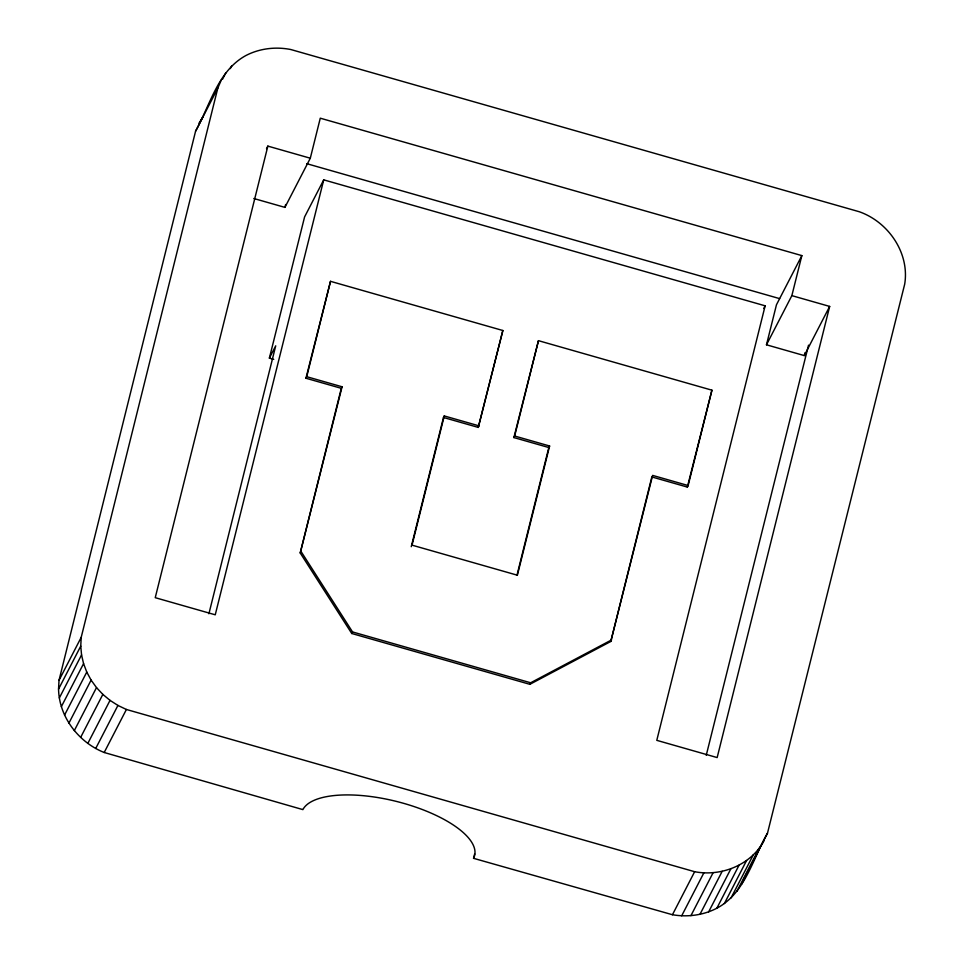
<?xml version="1.0" encoding="UTF-8"?>
<svg xmlns="http://www.w3.org/2000/svg" width="964" height="964" viewBox="0 0 964 964"><rect width="100%" height="100%" fill="white"/><g stroke="black" fill="none" stroke-linecap="round" stroke-linejoin="round"><path stroke-width="1.45" d="M58.551 689.115L59.009 680.355L195.584 131.188C210.116 105.148 217.84 70.77 245.953 55.502C259.678 48.393 275.74 46.513 290.851 49.538L859.322 211.755C888.422 222.009 909.799 253.05 904.69 284.187L767.489 833.197C752.655 858.984 745.112 893.254 716.855 908.221C703.274 915.27 687.465 917.342 672.45 914.728L473.553 858.322A89.05 33.571 14 0 0 403.976 803.434A89.05 33.571 14 0 0 302.877 809.615L104.196 752.498C78.614 742.316 59.105 717.023 58.551 689.115L80.759 646.097L81.205 637.337L217.792 88.158L221.25 80.108M791.854 295.635L801.843 255.605L320.277 118.186L310.3 158.217L267.859 146.106L155.24 597.68L215.249 614.803L323.723 179.858L765.139 305.817L656.785 740.34L717.156 757.571L829.667 306.419L791.854 295.635L766.476 344.799L804.289 355.596L829.667 306.419M253.797 198.5L284.922 207.381L285.633 204.525M273.716 359.355L269.378 358.114L304.588 216.924L323.723 179.858M208.899 613.767L275.716 345.823L269.378 358.114M305.937 378.237L306.733 376.695L342.075 386.781L341.292 388.323L305.937 378.237L330.507 281.331L502.847 330.507L478.277 427.413L443.476 417.484L411.254 546.696M306.733 376.695L330.507 281.331M513.884 437.572L514.668 436.029L549.613 446.007L548.817 447.537L513.884 437.572L538.454 340.666L711.926 390.179L688.139 485.543L652.628 475.397L610.802 641.458L529.863 684.32L351.752 633.493L300.226 552.987L341.292 388.323M300.226 552.987L342.075 386.781M479.072 425.871L444.259 415.942L412.038 545.154L517.391 575.219L549.613 446.007M478.277 427.413L502.847 330.507M514.668 436.029L538.454 340.666M516.957 575.303L548.817 447.537M473.553 858.322L474.649 853.959M610.802 641.458L651.833 476.939L687.344 487.073L688.139 485.543M687.344 487.073L711.926 390.179M766.476 344.799L776.466 304.769L801.843 255.605M804.289 355.596L805 352.728M706.238 755.33L808.531 345.16M741.641 884.109L745.28 876.228M195.584 131.188L217.792 88.158M222.539 79.193L225.901 72.674M230.3 68.613L231.649 66.01M266.51 148.709L267.859 146.106M284.922 207.381L310.3 158.217M59.009 680.355L81.205 637.337M59.346 697.936L81.554 654.905L80.759 646.097M61.359 706.648L83.567 663.618L81.554 654.905M64.564 715.095L86.772 672.077L83.567 663.618M68.902 723.145L91.11 680.114L86.772 672.077M74.3 730.628L96.496 687.597L91.11 680.114M80.639 737.412L102.847 694.393L96.496 687.597M87.832 743.401L110.029 700.37L102.847 694.393M95.725 748.45L117.933 705.431L110.029 700.37M104.196 752.498L126.405 709.48L694.646 871.709C721.096 876.818 750.679 865.154 763.85 841.078M443.476 417.484L444.259 415.942M351.752 633.493L352.547 631.95L301.021 551.456M529.863 684.32L530.658 682.777L611.598 639.915M763.777 308.468L765.139 305.817M672.45 914.728L694.646 871.709M681.693 915.8L703.901 872.782M690.923 915.667L713.131 872.649M699.972 914.342L722.181 871.323M708.673 911.848L730.869 868.829M716.855 908.221L739.051 865.202M724.374 903.545L746.57 860.527M731.086 897.894L753.294 854.875M736.882 891.375L759.09 848.356M745.955 874.914L767.489 833.197M199.042 123.127L202.922 116.933M306.745 163.675L779.635 298.623M352.547 631.95L530.658 682.777M117.933 705.431L126.405 709.48"/></g></svg>
